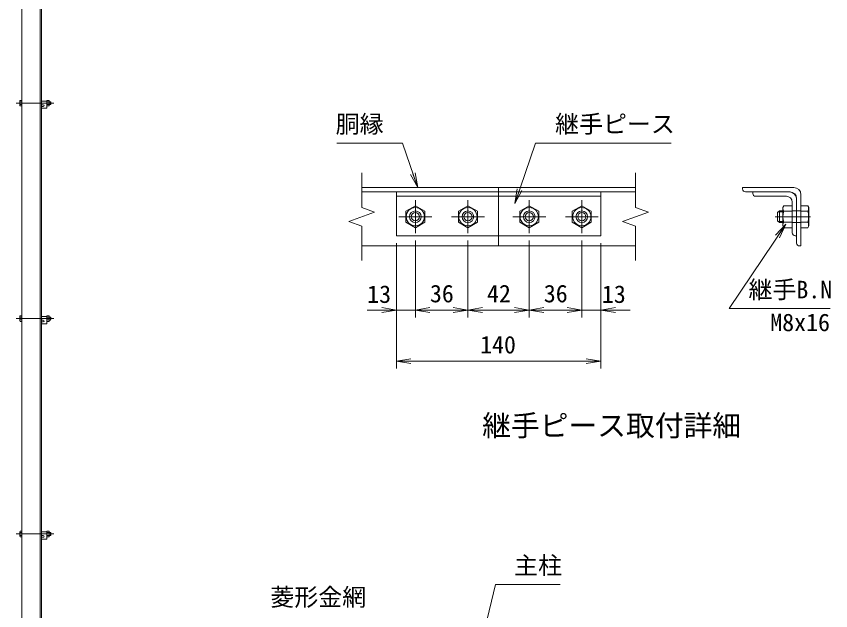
# Model space of a CAD drawing. Units: millimetres, scale not verified, with parts at other scales. Extents: x -4200 to 4200, y -2970 to 2970.
# Drawn here: x 40 to 2270, y -286 to 1342 of the extents above; entities that cross this region are included whole.
import ezdxf
from ezdxf.enums import TextEntityAlignment as Align

# ---------------------------------------------------------------- set-up
doc = ezdxf.new("R2010")
doc.units = ezdxf.units.MM
doc.header["$LTSCALE"] = 20
doc.linetypes.add('DASHED', pattern=[7.5, 6, -1.5])
doc.linetypes.add('USER1', pattern=[50.8, 31.75, -6.35, 6.35, -6.35])
for name, color, linetype, lineweight in [('0-0_D-STR1', 1, 'Continuous', 18), ('0-1_D-BMK', 2, 'USER1', 13), ('0-2_D-STR-DIM', 7, 'Continuous', 9), ('0-3_D-STR3', 3, 'Continuous', 13), ('0-7_D-STR-TXT', 7, 'Continuous', 9), ('0-8_0', 7, 'Continuous', 9)]:
    doc.layers.add(name, color=color, linetype=linetype, lineweight=lineweight)
doc.layers.add('0-9_D-TTL-TXT', color=7, linetype='Continuous')
doc.styles.add('ＭＳ ゴシック', font='')
doc.styles.get('ＭＳ ゴシック').set_extended_font_data('MS Gothic')

# ---------------------------------------------------------------- blocks, each defined once
blk = doc.blocks.new('_Open')
at = {"layer": '0-8_0'}
blk.add_line((-20, 3.33), (0, 0), dxfattribs=at)
blk.add_lwpolyline([(-20, -3.33), (0, 0), (-20, 0)], dxfattribs=at)

msp = doc.modelspace()

# ---------------------------------------------------------------- linework, layer by layer
at = {"layer": '0-0_D-STR1'}
for p, q in [((54.53, -1061.26), (54.53, 2308.74)), ((104.53, -1061.26), (104.53, 2308.74)), ((108.53, -1061.26), (108.53, 2308.74)), ((985.69, 872.81), (1735.69, 872.81)), ((1360.69, 872.81), (1360.69, 860.81)), ((2169.05, 872.81), (2029.05, 872.81)), ((2029.05, 868.81), (2029.05, 872.81)), ((985.69, 860.81), (1735.69, 860.81)), ((2159.05, 860.81), (2037.05, 860.81)), ((2189.05, 712.81), (2189.05, 852.81)), ((2177.05, 720.81), (2177.05, 842.81)), ((1360.69, 740.81), (1360.69, 712.81)), ((985.69, 712.81), (1735.69, 712.81)), ((2185.05, 712.81), (2189.05, 712.81))]:
    msp.add_line(p, q, dxfattribs=at)
at = {"layer": '0-0_D-STR1', "color": 4, "linetype": 'DASHED', "lineweight": 13}
msp.add_line((1360.69, 860.81), (1360.69, 740.81), dxfattribs=at)
at = {"layer": '0-0_D-STR1'}
for centre, radius, start, end in [((2169.05, 852.81), 20, 0, 90), ((2037.05, 868.81), 8, 180, 270), ((2159.05, 842.81), 18, 0, 90), ((2185.05, 720.81), 8, 180, 270)]:
    msp.add_arc(centre, radius, start, end, dxfattribs=at)
at = {"layer": '0-1_D-BMK'}
for p, q in [((142.53, 1103.74), (39.53, 1103.74)), ((1132.69, 837.81), (1132.69, 747.81)), ((1276.69, 837.81), (1276.69, 747.81)), ((1444.69, 837.81), (1444.69, 747.81)), ((1588.69, 837.81), (1588.69, 747.81)), ((1087.69, 792.81), (1177.69, 792.81)), ((1231.69, 792.81), (1321.69, 792.81)), ((1399.69, 792.81), (1489.69, 792.81)), ((1543.69, 792.81), (1633.69, 792.81)), ((2118.25, 792.81), (2215.05, 792.81)), ((142.53, 513.74), (39.53, 513.74)), ((142.53, -76.26), (39.53, -76.26))]:
    msp.add_line(p, q, dxfattribs=at)
at = {"layer": '0-2_D-STR-DIM'}
for p, q in [((985.69, 912.81), (985.69, 818.46)), ((1735.69, 912.81), (1735.69, 818.46)), ((1700.45, 779.99), (1770.93, 805.64)), ((1770.93, 805.64), (1735.69, 818.46)), ((985.69, 767.16), (985.69, 672.81)), ((1735.69, 767.16), (1700.45, 779.99)), ((1735.69, 767.16), (1735.69, 672.81)), ((1080.69, 720.81), (1080.69, 377.1)), ((1080.69, 720.81), (1080.69, 517.1)), ((1132.69, 727.81), (1132.69, 517.1)), ((1132.69, 727.81), (1132.69, 517.1)), ((1276.69, 727.81), (1276.69, 517.1)), ((1276.69, 727.81), (1276.69, 517.1)), ((1444.69, 727.81), (1444.69, 517.1)), ((1444.69, 727.81), (1444.69, 517.1)), ((1588.69, 727.81), (1588.69, 517.1)), ((1588.69, 727.81), (1588.69, 517.1)), ((1640.69, 720.81), (1640.69, 377.1)), ((1640.69, 720.81), (1640.69, 517.1)), ((1040.69, 537.1), (1000.69, 537.1)), ((1080.69, 537.1), (1132.69, 537.1)), ((1172.69, 537.1), (1236.69, 537.1)), ((1172.69, 537.1), (1212.69, 537.1)), ((1316.69, 537.1), (1404.69, 537.1)), ((1484.69, 537.1), (1548.69, 537.1)), ((1548.69, 537.1), (1508.69, 537.1)), ((1588.69, 537.1), (1640.69, 537.1)), ((1680.69, 537.1), (1720.69, 537.1)), ((1120.69, 397.1), (1600.69, 397.1))]:
    msp.add_line(p, q, dxfattribs=at)
msp.add_lwpolyline([(985.69, 767.16), (950.45, 779.99), (1020.93, 805.64), (985.69, 818.46)], dxfattribs=at)
at = {"layer": '0-3_D-STR3'}
for p, q in [((49.23, 1110.04), (49.92, 1111.25)), ((49.23, 1110.04), (49.23, 1097.44)), ((49.23, 1097.44), (49.92, 1096.23)), ((54.53, 1111.25), (49.92, 1111.25)), ((54.53, 1107.49), (49.92, 1107.49)), ((54.53, 1099.99), (49.92, 1099.99)), ((54.53, 1096.23), (49.92, 1096.23)), ((54.53, 1111.25), (54.53, 1096.23)), ((123.53, 1109.74), (108.53, 1109.74)), ((113.28, 1099.24), (108.53, 1099.24)), ((113.28, 1094.74), (108.53, 1094.74)), ((108.53, 1094.74), (108.53, 1089.74)), ((123.53, 1096.23), (123.53, 1111.25)), ((123.53, 1109.74), (123.53, 1089.74)), ((123.53, 1107.49), (129.3, 1107.49)), ((123.53, 1099.99), (129.3, 1099.99)), ((130.03, 1097.49), (130.03, 1109.99)), ((130.03, 1107.74), (133.33, 1107.74)), ((130.03, 1099.74), (133.33, 1099.74)), ((133.33, 1107.74), (134.53, 1106.54)), ((134.53, 1106.54), (134.53, 1100.94)), ((123.53, 1089.74), (108.53, 1089.74)), ((1080.69, 860.81), (1640.69, 860.81)), ((1080.69, 860.81), (1080.69, 740.81)), ((1080.69, 848.81), (1640.69, 848.81)), ((1640.69, 860.81), (1640.69, 740.81)), ((2057.05, 860.81), (2057.05, 856.81)), ((2057.05, 860.81), (2157.05, 860.81)), ((2065.05, 848.81), (2149.05, 848.81)), ((2165.05, 832.81), (2165.05, 748.81)), ((2177.05, 840.81), (2177.05, 740.81)), ((1132.69, 822.83), (1106.69, 807.82)), ((1106.69, 807.82), (1106.69, 777.8)), ((1158.69, 807.82), (1132.69, 822.83)), ((1158.69, 777.8), (1158.69, 807.82)), ((1276.69, 822.83), (1250.69, 807.82)), ((1250.69, 807.82), (1250.69, 777.8)), ((1302.69, 807.82), (1276.69, 822.83)), ((1302.69, 777.8), (1302.69, 807.82)), ((1444.69, 822.83), (1418.69, 807.82)), ((1418.69, 807.82), (1418.69, 777.8)), ((1470.69, 807.82), (1444.69, 822.83)), ((1470.69, 777.8), (1470.69, 807.82)), ((1588.69, 822.83), (1562.69, 807.82)), ((1562.69, 807.82), (1562.69, 777.8)), ((1614.69, 807.82), (1588.69, 822.83)), ((1614.69, 777.8), (1614.69, 807.82)), ((2125.05, 781.61), (2125.05, 804.01)), ((2139.05, 805.81), (2126.85, 805.81)), ((2139.05, 808.81), (2129.85, 808.81)), ((2139.05, 817.81), (2139.05, 767.81)), ((2165.05, 807.82), (2141.95, 807.82)), ((2165.05, 822.83), (2165.05, 762.79)), ((2189.05, 808.81), (2165.05, 808.81)), ((2189.05, 762.79), (2189.05, 822.83)), ((2189.05, 822.83), (2207.46, 822.83)), ((2189.05, 807.82), (2207.46, 807.82)), ((2210.25, 818.01), (2207.46, 822.83)), ((2210.25, 767.61), (2210.25, 818.01)), ((2129.85, 776.81), (2125.05, 781.61)), ((1106.69, 777.8), (1132.69, 762.79)), ((1132.69, 762.79), (1158.69, 777.8)), ((1250.69, 777.8), (1276.69, 762.79)), ((1276.69, 762.79), (1302.69, 777.8)), ((1418.69, 777.8), (1444.69, 762.79)), ((1444.69, 762.79), (1470.69, 777.8)), ((1562.69, 777.8), (1588.69, 762.79)), ((1588.69, 762.79), (1614.69, 777.8)), ((2139.05, 779.81), (2126.85, 779.81)), ((2139.05, 776.81), (2129.85, 776.81)), ((2165.05, 777.8), (2141.95, 777.8)), ((2189.05, 776.81), (2165.05, 776.81)), ((2189.05, 777.8), (2207.46, 777.8)), ((2189.05, 762.79), (2207.46, 762.79)), ((2210.25, 767.61), (2207.46, 762.79)), ((1080.69, 740.81), (1640.69, 740.81)), ((2173.05, 740.81), (2177.05, 740.81)), ((49.23, 520.04), (49.92, 521.25)), ((49.23, 520.04), (49.23, 507.44)), ((54.53, 521.25), (49.92, 521.25)), ((54.53, 517.49), (49.92, 517.49)), ((54.53, 521.25), (54.53, 506.23)), ((123.53, 519.74), (108.53, 519.74)), ((123.53, 521.25), (129.3, 521.25)), ((123.53, 506.23), (123.53, 521.25)), ((123.53, 519.74), (123.53, 499.74)), ((123.53, 517.49), (129.3, 517.49)), ((129.3, 521.25), (130.03, 519.99)), ((130.03, 507.49), (130.03, 519.99)), ((130.03, 517.74), (133.33, 517.74)), ((133.33, 517.74), (134.53, 516.54)), ((133.33, 517.74), (133.33, 509.74)), ((134.53, 516.54), (134.53, 510.94)), ((49.23, 507.44), (49.92, 506.23)), ((54.53, 509.99), (49.92, 509.99)), ((54.53, 506.23), (49.92, 506.23)), ((113.28, 509.24), (108.53, 509.24)), ((108.53, 504.74), (108.53, 499.74)), ((113.28, 504.74), (108.53, 504.74)), ((123.53, 499.74), (108.53, 499.74)), ((123.53, 509.99), (129.3, 509.99)), ((123.53, 506.23), (129.3, 506.23)), ((129.3, 506.23), (130.03, 507.49)), ((130.03, 509.74), (133.33, 509.74)), ((133.33, 509.74), (134.53, 510.94)), ((49.23, -69.96), (49.92, -68.75)), ((49.23, -69.96), (49.23, -82.56)), ((49.23, -82.56), (49.92, -83.77)), ((54.53, -68.75), (49.92, -68.75)), ((54.53, -72.51), (49.92, -72.51)), ((54.53, -80.01), (49.92, -80.01)), ((54.53, -83.77), (49.92, -83.77)), ((54.53, -68.75), (54.53, -83.77)), ((123.53, -70.26), (108.53, -70.26)), ((113.28, -80.76), (108.53, -80.76)), ((113.28, -85.26), (108.53, -85.26)), ((108.53, -85.26), (108.53, -90.26)), ((123.53, -83.77), (123.53, -68.75)), ((123.53, -70.26), (123.53, -90.26)), ((123.53, -72.51), (129.3, -72.51)), ((123.53, -80.01), (129.3, -80.01)), ((130.03, -82.51), (130.03, -70.01)), ((130.03, -72.26), (133.33, -72.26)), ((130.03, -80.26), (133.33, -80.26)), ((133.33, -72.26), (134.53, -73.46)), ((134.53, -73.46), (134.53, -79.06)), ((123.53, -90.26), (108.53, -90.26))]:
    msp.add_line(p, q, dxfattribs=at)
for points in [[(123.53, 1111.25), (129.3, 1111.25), (130.03, 1109.99)], [(123.53, 1096.23), (129.3, 1096.23), (130.03, 1097.49)], [(133.33, 1107.74), (133.33, 1099.74), (134.53, 1100.94)], [(2129.85, 776.81), (2129.85, 808.81), (2125.05, 804.01)], [(2165.05, 822.83), (2141.95, 822.83), (2139.05, 817.81)], [(2165.05, 762.79), (2141.95, 762.79), (2139.05, 767.81)], [(123.53, -68.75), (129.3, -68.75), (130.03, -70.01)], [(123.53, -83.77), (129.3, -83.77), (130.03, -82.51)], [(133.33, -72.26), (133.33, -80.26), (134.53, -79.06)]]:
    msp.add_lwpolyline(points, dxfattribs=at)
for centre, radius in [((1132.69, 792.81), 25), ((1132.69, 792.81), 16), ((1132.69, 792.81), 11.2), ((1276.69, 792.81), 25), ((1276.69, 792.81), 16), ((1276.69, 792.81), 11.2), ((1444.69, 792.81), 25), ((1444.69, 792.81), 16), ((1444.69, 792.81), 11.2), ((1588.69, 792.81), 25), ((1588.69, 792.81), 16), ((1588.69, 792.81), 11.2)]:
    msp.add_circle(centre, radius, dxfattribs=at)
for centre, radius, start, end in [((61.76, 1103.74), 12.42, 162.4121, 197.5879), ((52.67, 1109.37), 3.32, 145.61585, 214.38415), ((52.67, 1098.11), 3.32, 145.61585, 214.38415), ((113.28, 1096.99), 2.25, 270, 90), ((126.56, 1109.37), 3.32, 325.61586, 34.38414), ((117.46, 1103.74), 12.42, 342.4121, 17.5879), ((126.56, 1098.11), 3.32, 325.61585, 34.38416), ((2065.05, 856.81), 8, 180, 270), ((2149.05, 832.81), 16, 0, 90), ((2157.05, 840.81), 20, 0, 90), ((2189.3, 792.81), 49.68, 162.4121, 197.5879), ((2152.92, 815.33), 13.29, 145.61585, 214.38416), ((2196.5, 815.33), 13.29, 325.61585, 34.38415), ((2160.11, 792.81), 49.68, 342.4121, 17.5879), ((2152.92, 770.3), 13.29, 145.61586, 214.38414), ((2196.5, 770.3), 13.29, 325.61585, 34.38415), ((2173.05, 748.81), 8, 180, 270), ((61.76, 513.74), 12.42, 162.4121, 197.5879), ((52.67, 519.37), 3.32, 145.61585, 214.38415), ((126.56, 519.37), 3.32, 325.61586, 34.38414), ((117.46, 513.74), 12.42, 342.4121, 17.5879), ((52.67, 508.11), 3.32, 145.61585, 214.38415), ((113.28, 506.99), 2.25, 270, 90), ((126.56, 508.11), 3.32, 325.61585, 34.38416), ((61.76, -76.26), 12.42, 162.4121, 197.5879), ((52.67, -70.63), 3.32, 145.61585, 214.38415), ((52.67, -81.89), 3.32, 145.61585, 214.38415), ((113.28, -83.01), 2.25, 270, 90), ((126.56, -70.63), 3.32, 325.61586, 34.38414), ((117.46, -76.26), 12.42, 342.4121, 17.5879), ((126.56, -81.89), 3.32, 325.61585, 34.38416)]:
    msp.add_arc(centre, radius, start, end, dxfattribs=at)
at = {"layer": '0-7_D-STR-TXT'}
for points in [[(917.97, 994.15), (1097.58, 994.15), (1138.46, 874.7)], [(1833.47, 994.15), (1462.24, 994.15), (1405.88, 830.95)], [(2269.32, 541.34), (1992, 541.34), (2146.18, 770.31)], [(1529.65, -214.5), (1352.33, -214.5), (1323.53, -332.54)]]:
    msp.add_lwpolyline(points, dxfattribs=at)

# ---------------------------------------------------------------- block references
at = {"layer": '0-2_D-STR-DIM', "xscale": 2, "yscale": 2}
for p in [(1080.69, 537.1), (1276.69, 537.1), (1444.69, 537.1), (1588.69, 537.1), (1588.69, 537.1), (1640.69, 397.1)]:
    msp.add_blockref('_Open', p, dxfattribs=at)
at = {"layer": '0-2_D-STR-DIM', "xscale": 2, "yscale": 2, "rotation": 180}
for p in [(1132.69, 537.1), (1132.69, 537.1), (1276.69, 537.1), (1444.69, 537.1), (1640.69, 537.1), (1080.69, 397.1)]:
    msp.add_blockref('_Open', p, dxfattribs=at)
at = {"layer": '0-7_D-STR-TXT', "xscale": 2, "yscale": 2}
for p, rotation in [((1139.1, 872.81), 288.89188), ((1405.23, 829.06), 250.94989), ((2147.3, 771.97), 56.0438)]:
    msp.add_blockref('_Open', p, dxfattribs=dict(at, rotation=rotation))

# ---------------------------------------------------------------- texts
at = {"layer": '0-2_D-STR-DIM', "style": 'ＭＳ ゴシック'}
for s, p in [('13', (1000.78, 542.29)), ('36', (1172.59, 543.85)), ('42', (1328.97, 543.85)), ('36', (1484.59, 543.85)), ('13', (1643.7, 542.29)), ('140', (1310.04, 403.85))]:
    msp.add_text(s, height=48.09, dxfattribs=at).set_placement(p, align=Align.BOTTOM_LEFT)
at = {"layer": '0-7_D-STR-TXT', "style": 'ＭＳ ゴシック'}
for s, p in [('胴縁', (914.42, 1008.13)), ('継手ピース', (1515.45, 1008.26)), ('継手B.N', (2045.2, 554.69)), ('M8x16', (2104.84, 464.93)), ('主柱', (1403.25, -200.77)), ('菱形金網', (735.57, -287.53))]:
    msp.add_text(s, height=48.09, dxfattribs=at).set_placement(p, align=Align.BOTTOM_LEFT)
at = {"layer": '0-9_D-TTL-TXT', "style": 'ＭＳ ゴシック'}
msp.add_text('継手ピース取付詳細', height=57.77, dxfattribs=at).set_placement((1315.73, 174.49), align=Align.BOTTOM_LEFT)

doc.saveas('drawing.dxf')
